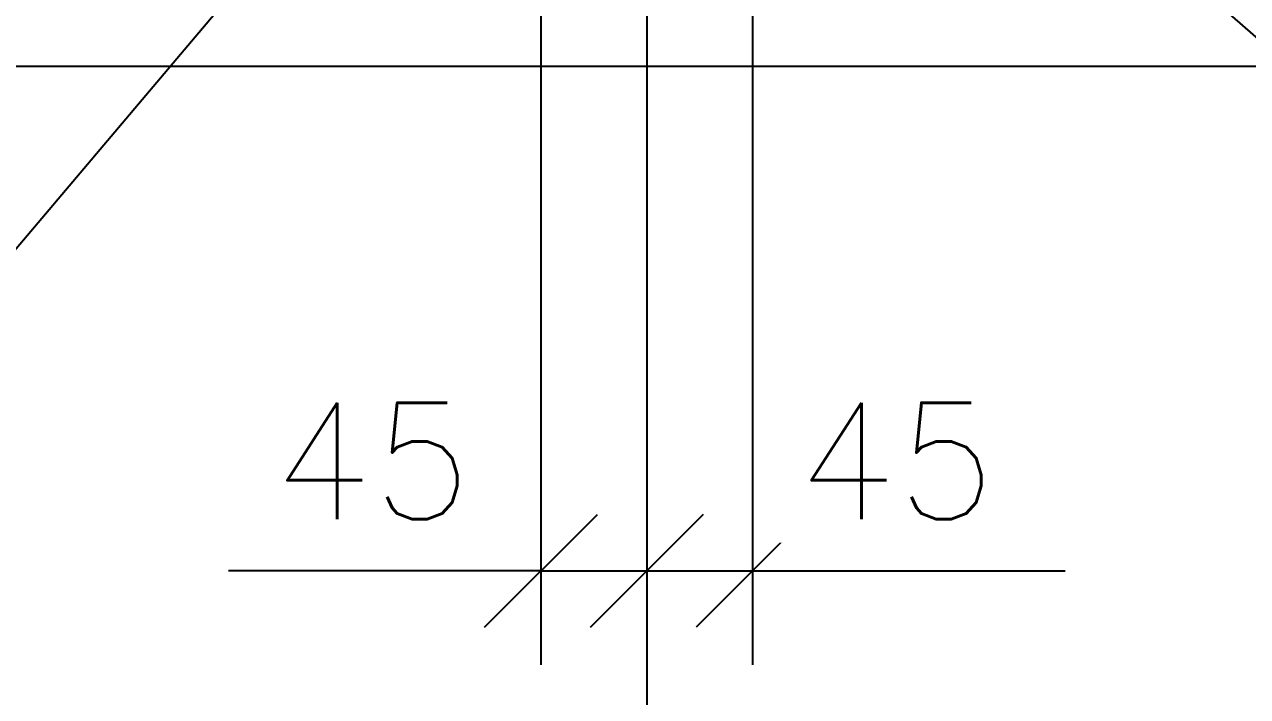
# Model space of a CAD drawing. Header units: millimetres. Extents: x 505 to 1346, y 20403 to 20997.
# Drawn here: x 1077.63 to 1103.65, y 20674 to 20688.31 of the extents above; entities that cross this region are included whole.
import ezdxf

# ---------------------------------------------------------------- set-up
doc = ezdxf.new("R2010")
doc.units = ezdxf.units.MM
doc.styles.add('RomanS', font='ROMANS__.TTF', dxfattribs={"height": 0.2})

# ---------------------------------------------------------------- blocks, each defined once
blk = doc.blocks.new('StraightDimension-110200292-72842 - 70956')
at = {"color": 7, "linetype": 'Continuous'}
blk.add_line((1090.87, 20699.945), (1090.87, 20667), dxfattribs=at)
blk = doc.blocks.new('StraightDimension-110200292-72843 - 70956')
at = {"color": 7, "linetype": 'Continuous'}
blk.add_line((1090.87, 20699.945), (1090.87, 20667), dxfattribs=at)
blk = doc.blocks.new('StraightDimension-110200292-72860 - 70956')
at = {"color": 7, "linetype": 'Continuous'}
for p, q in [((1093.12, 20702.13), (1093.12, 20674.683)), ((1090.87, 20699.945), (1090.87, 20674.683)), ((1089.67, 20675.483), (1092.07, 20677.883)), ((1094.32, 20677.883), (1091.92, 20675.483)), ((1090.87, 20676.683), (1093.12, 20676.683)), ((1093.12, 20676.683), (1099.771, 20676.683)), ((1093.12, 20676.683), (1099.771, 20676.683))]:
    blk.add_line(p, q, dxfattribs=at)
at = {"color": 0}
blk.add_wipeout([(1099.333, 20677.283), (1099.333, 20680.783), (1093.558, 20680.783), (1093.558, 20677.283)], dxfattribs=at)
at = {"color": 3, "style": 'RomanS'}
blk.add_text('45', height=2.4772, dxfattribs=at).set_placement((1094.058, 20677.783))
blk = doc.blocks.new('StraightDimension-110200292-72861 - 70956')
at = {"color": 7, "linetype": 'Continuous'}
for p, q in [((1088.62, 20702.13), (1088.62, 20674.683)), ((1090.87, 20699.945), (1090.87, 20674.683)), ((1087.42, 20675.483), (1089.82, 20677.883)), ((1092.07, 20677.883), (1089.67, 20675.483)), ((1088.62, 20676.683), (1081.97, 20676.683)), ((1088.62, 20676.683), (1081.97, 20676.683)), ((1088.62, 20676.683), (1090.87, 20676.683))]:
    blk.add_line(p, q, dxfattribs=at)
at = {"color": 0}
blk.add_wipeout([(1088.183, 20677.283), (1088.183, 20680.783), (1082.407, 20680.783), (1082.407, 20677.283)], dxfattribs=at)
at = {"color": 3, "style": 'RomanS'}
blk.add_text('45', height=2.4772, dxfattribs=at).set_placement((1082.907, 20677.783))
blk = doc.blocks.new('StraightDimension-110200292-73627 - 70956')
at = {"color": 7, "linetype": 'Continuous'}
blk.add_line((1113.818, 20687.419), (1017.686, 20687.419), dxfattribs=at)
blk = doc.blocks.new('Mark-110200292-73155 - 70956')
at = {"color": 7, "linetype": 'Continuous'}
blk.add_line((1084.735, 20692.155), (1058.879, 20661.545), dxfattribs=at)
blk = doc.blocks.new('Mark-110200292-73288 - 70956')
at = {"color": 7, "linetype": 'Continuous'}
blk.add_line((1099.12, 20692.16), (1130.096, 20665.071), dxfattribs=at)

msp = doc.modelspace()

# ---------------------------------------------------------------- block references
msp.add_blockref('StraightDimension-110200292-72842 - 70956', (0, 0))

# ---------------------------------------------------------------- next in the draw order: block references
msp.add_blockref('StraightDimension-110200292-72843 - 70956', (0, 0))

# ---------------------------------------------------------------- next in the draw order: block references
msp.add_blockref('StraightDimension-110200292-72860 - 70956', (0, 0))

# ---------------------------------------------------------------- next in the draw order: block references
msp.add_blockref('StraightDimension-110200292-72861 - 70956', (0, 0))

# ---------------------------------------------------------------- next in the draw order: block references
msp.add_blockref('StraightDimension-110200292-73627 - 70956', (0, 0))

# ---------------------------------------------------------------- next in the draw order: block references
for name in ['Mark-110200292-73155 - 70956', 'Mark-110200292-73288 - 70956']:
    msp.add_blockref(name, (0, 0))

doc.saveas('drawing.dxf')
